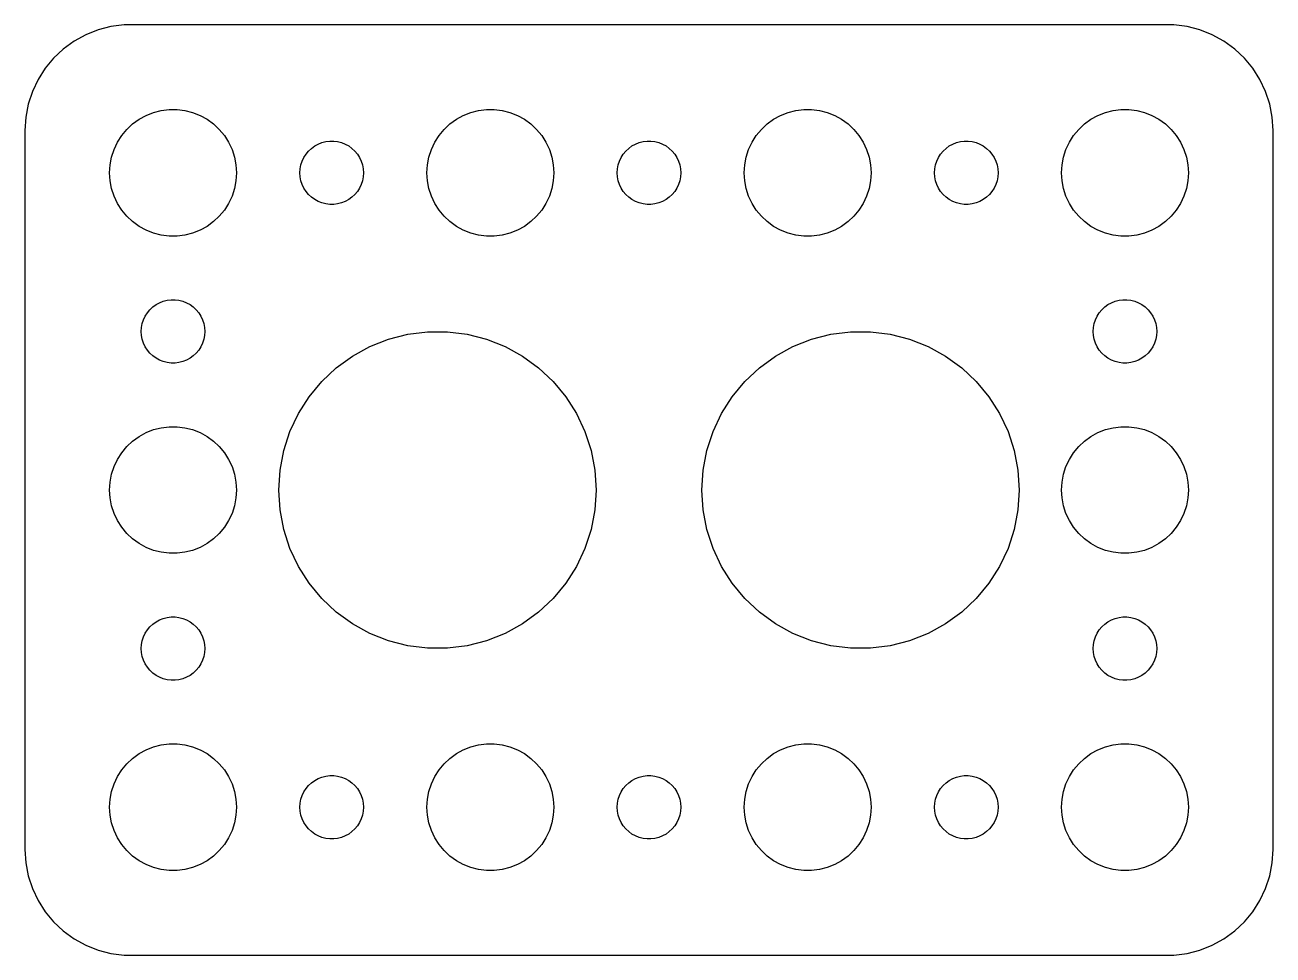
# Model space of a CAD drawing. Header units: metres. Extents: x -29.5 to 29.5, y -22 to 22.
import ezdxf

# ---------------------------------------------------------------- set-up
doc = ezdxf.new("R2010")
doc.units = ezdxf.units.M

msp = doc.modelspace()

# ---------------------------------------------------------------- linework, layer by layer
for p, q in [((-25.4369, 21.9114), (-26.0451, 21.7553)), ((-24.8139, 21.9901), (-25.4369, 21.9114)), ((24.8139, 21.9901), (-24.8139, 21.9901)), ((25.4369, 21.9114), (24.8139, 21.9901)), ((26.0451, 21.7553), (25.4369, 21.9114)), ((-26.6289, 21.5241), (-27.1791, 21.2216)), ((-26.0451, 21.7553), (-26.6289, 21.5241)), ((26.6289, 21.5241), (26.0451, 21.7553)), ((27.1791, 21.2216), (26.6289, 21.5241)), ((-27.6871, 20.8526), (-28.1448, 20.4227)), ((-27.1791, 21.2216), (-27.6871, 20.8526)), ((27.6871, 20.8526), (27.1791, 21.2216)), ((28.1448, 20.4227), (27.6871, 20.8526)), ((-28.1448, 20.4227), (-28.5451, 19.9389)), ((28.5451, 19.9389), (28.1448, 20.4227)), ((-28.5451, 19.9389), (-28.8815, 19.4088)), ((28.8815, 19.4088), (28.5451, 19.9389)), ((-28.8815, 19.4088), (-29.1489, 18.8406)), ((29.1489, 18.8406), (28.8815, 19.4088)), ((-29.1489, 18.8406), (-29.3429, 18.2434)), ((29.3429, 18.2434), (29.1489, 18.8406)), ((-29.3429, 18.2434), (-29.4606, 17.6267)), ((-24.1075, 17.533), (-23.7773, 17.7145)), ((-23.7773, 17.7145), (-23.427, 17.8532)), ((-23.427, 17.8532), (-23.0621, 17.9469)), ((-23.0621, 17.9469), (-22.6884, 17.9941)), ((-22.6884, 17.9941), (-22.3116, 17.9941)), ((-22.3116, 17.9941), (-21.9379, 17.9469)), ((-21.9379, 17.9469), (-21.5729, 17.8532)), ((-21.5729, 17.8532), (-21.2227, 17.7145)), ((-21.2227, 17.7145), (-20.8925, 17.533)), ((-9.10747, 17.533), (-8.77733, 17.7145)), ((-8.77733, 17.7145), (-8.42705, 17.8532)), ((-8.42705, 17.8532), (-8.06213, 17.9469)), ((-8.06213, 17.9469), (-7.68837, 17.9941)), ((-7.68837, 17.9941), (-7.31161, 17.9941)), ((-7.31161, 17.9941), (-6.93785, 17.9469)), ((-6.93785, 17.9469), (-6.57294, 17.8532)), ((-6.57294, 17.8532), (-6.22266, 17.7145)), ((-6.22266, 17.7145), (-5.89252, 17.533)), ((5.89252, 17.533), (6.22266, 17.7145)), ((6.22266, 17.7145), (6.57294, 17.8532)), ((6.57294, 17.8532), (6.93785, 17.9469)), ((6.93785, 17.9469), (7.31161, 17.9941)), ((7.31161, 17.9941), (7.68837, 17.9941)), ((7.68837, 17.9941), (8.06213, 17.9469)), ((8.06213, 17.9469), (8.42705, 17.8532)), ((8.42705, 17.8532), (8.77733, 17.7145)), ((8.77733, 17.7145), (9.10747, 17.533)), ((20.8925, 17.533), (21.2227, 17.7145)), ((21.2227, 17.7145), (21.5729, 17.8532)), ((21.5729, 17.8532), (21.9379, 17.9469)), ((21.9379, 17.9469), (22.3116, 17.9941)), ((22.3116, 17.9941), (22.6884, 17.9941)), ((22.6884, 17.9941), (23.0621, 17.9469)), ((23.0621, 17.9469), (23.427, 17.8532)), ((23.427, 17.8532), (23.7773, 17.7145)), ((23.7773, 17.7145), (24.1075, 17.533)), ((29.4606, 17.6267), (29.3429, 18.2434)), ((-29.4606, 17.6267), (-29.5, 17)), ((-24.6869, 17.0536), (-24.4123, 17.3115)), ((-24.4123, 17.3115), (-24.1075, 17.533)), ((-20.8925, 17.533), (-20.5877, 17.3115)), ((-20.5877, 17.3115), (-20.3131, 17.0536)), ((-9.6869, 17.0536), (-9.41226, 17.3115)), ((-9.41226, 17.3115), (-9.10747, 17.533)), ((-5.89252, 17.533), (-5.58772, 17.3115)), ((-5.58772, 17.3115), (-5.31308, 17.0536)), ((5.31308, 17.0536), (5.58772, 17.3115)), ((5.58772, 17.3115), (5.89252, 17.533)), ((9.10747, 17.533), (9.41226, 17.3115)), ((9.41226, 17.3115), (9.6869, 17.0536)), ((20.3131, 17.0536), (20.5877, 17.3115)), ((20.5877, 17.3115), (20.8925, 17.533)), ((24.1075, 17.533), (24.4123, 17.3115)), ((24.4123, 17.3115), (24.6869, 17.0536)), ((29.5, 17), (29.4606, 17.6267)), ((-29.5, 17), (-29.5, -17)), ((-25.1289, 16.4453), (-24.927, 16.7634)), ((-24.927, 16.7634), (-24.6869, 17.0536)), ((-20.3131, 17.0536), (-20.0729, 16.7634)), ((-20.0729, 16.7634), (-19.8711, 16.4453)), ((-10.1289, 16.4453), (-9.92705, 16.7634)), ((-9.92705, 16.7634), (-9.6869, 17.0536)), ((-5.31308, 17.0536), (-5.07294, 16.7634)), ((-5.07294, 16.7634), (-4.87108, 16.4453)), ((4.87108, 16.4453), (5.07294, 16.7634)), ((5.07294, 16.7634), (5.31308, 17.0536)), ((9.6869, 17.0536), (9.92705, 16.7634)), ((9.92705, 16.7634), (10.1289, 16.4453)), ((19.8711, 16.4453), (20.0729, 16.7634)), ((20.0729, 16.7634), (20.3131, 17.0536)), ((24.6869, 17.0536), (24.927, 16.7634)), ((24.927, 16.7634), (25.1289, 16.4453)), ((29.5, -17), (29.5, 17)), ((-25.4057, 15.7461), (-25.2893, 16.1044)), ((-25.2893, 16.1044), (-25.1289, 16.4453)), ((-19.8711, 16.4453), (-19.7107, 16.1044)), ((-19.7107, 16.1044), (-19.5942, 15.7461)), ((-16.2135, 15.8817), (-16.0934, 16.0268)), ((-16.0934, 16.0268), (-15.9561, 16.1558)), ((-15.9561, 16.1558), (-15.8037, 16.2665)), ((-15.8037, 16.2665), (-15.6387, 16.3572)), ((-15.6387, 16.3572), (-15.4635, 16.4266)), ((-15.4635, 16.4266), (-15.2811, 16.4734)), ((-15.2811, 16.4734), (-15.0942, 16.497)), ((-15.0942, 16.497), (-14.9058, 16.497)), ((-14.9058, 16.497), (-14.7189, 16.4734)), ((-14.7189, 16.4734), (-14.5365, 16.4266)), ((-14.5365, 16.4266), (-14.3613, 16.3572)), ((-14.3613, 16.3572), (-14.1963, 16.2665)), ((-14.1963, 16.2665), (-14.0439, 16.1558)), ((-14.0439, 16.1558), (-13.9065, 16.0268)), ((-13.9065, 16.0268), (-13.7865, 15.8817)), ((-10.4057, 15.7461), (-10.2893, 16.1044)), ((-10.2893, 16.1044), (-10.1289, 16.4453)), ((-4.87108, 16.4453), (-4.71066, 16.1044)), ((-4.71066, 16.1044), (-4.59424, 15.7461)), ((-1.21352, 15.8817), (-1.09344, 16.0268)), ((-1.09344, 16.0268), (-0.956131, 16.1558)), ((-0.956131, 16.1558), (-0.803726, 16.2665)), ((-0.803726, 16.2665), (-0.638657, 16.3572)), ((-0.638657, 16.3572), (-0.463516, 16.4266)), ((-0.463516, 16.4266), (-0.281067, 16.4734)), ((-0.281067, 16.4734), (-0.094177, 16.497)), ((-0.094177, 16.497), (0.094177, 16.497)), ((0.094177, 16.497), (0.281067, 16.4734)), ((0.281067, 16.4734), (0.463516, 16.4266)), ((0.463516, 16.4266), (0.638657, 16.3572)), ((0.638657, 16.3572), (0.803726, 16.2665)), ((0.803726, 16.2665), (0.956131, 16.1558)), ((0.956131, 16.1558), (1.09344, 16.0268)), ((1.09344, 16.0268), (1.21352, 15.8817)), ((4.59424, 15.7461), (4.71066, 16.1044)), ((4.71066, 16.1044), (4.87108, 16.4453)), ((10.1289, 16.4453), (10.2893, 16.1044)), ((10.2893, 16.1044), (10.4057, 15.7461)), ((13.7865, 15.8817), (13.9065, 16.0268)), ((13.9065, 16.0268), (14.0439, 16.1558)), ((14.0439, 16.1558), (14.1963, 16.2665)), ((14.1963, 16.2665), (14.3613, 16.3572)), ((14.3613, 16.3572), (14.5365, 16.4266)), ((14.5365, 16.4266), (14.7189, 16.4734)), ((14.7189, 16.4734), (14.9058, 16.497)), ((14.9058, 16.497), (15.0942, 16.497)), ((15.0942, 16.497), (15.2811, 16.4734)), ((15.2811, 16.4734), (15.4635, 16.4266)), ((15.4635, 16.4266), (15.6387, 16.3572)), ((15.6387, 16.3572), (15.8037, 16.2665)), ((15.8037, 16.2665), (15.9561, 16.1558)), ((15.9561, 16.1558), (16.0934, 16.0268)), ((16.0934, 16.0268), (16.2135, 15.8817)), ((19.5942, 15.7461), (19.7107, 16.1044)), ((19.7107, 16.1044), (19.8711, 16.4453)), ((25.1289, 16.4453), (25.2893, 16.1044)), ((25.2893, 16.1044), (25.4057, 15.7461)), ((-25.5, 15), (-25.4763, 15.376)), ((-25.4763, 15.376), (-25.4057, 15.7461)), ((-19.5942, 15.7461), (-19.5237, 15.376)), ((-19.5237, 15.376), (-19.5, 15)), ((-16.4882, 15.188), (-16.4529, 15.373)), ((-16.4529, 15.373), (-16.3947, 15.5522)), ((-16.3947, 15.5522), (-16.3145, 15.7226)), ((-16.3145, 15.7226), (-16.2135, 15.8817)), ((-13.7865, 15.8817), (-13.6855, 15.7226)), ((-13.6855, 15.7226), (-13.6053, 15.5522)), ((-13.6053, 15.5522), (-13.5471, 15.373)), ((-13.5471, 15.373), (-13.5118, 15.188)), ((-10.5, 15), (-10.4763, 15.376)), ((-10.4763, 15.376), (-10.4057, 15.7461)), ((-4.59424, 15.7461), (-4.52365, 15.376)), ((-4.52365, 15.376), (-4.5, 15)), ((-1.48816, 15.188), (-1.45287, 15.373)), ((-1.45287, 15.373), (-1.39465, 15.5522)), ((-1.39465, 15.5522), (-1.31445, 15.7226)), ((-1.31445, 15.7226), (-1.21352, 15.8817)), ((1.21352, 15.8817), (1.31445, 15.7226)), ((1.31445, 15.7226), (1.39465, 15.5522)), ((1.39465, 15.5522), (1.45287, 15.373)), ((1.45287, 15.373), (1.48816, 15.188)), ((4.5, 15), (4.52365, 15.376)), ((4.52365, 15.376), (4.59424, 15.7461)), ((10.4057, 15.7461), (10.4763, 15.376)), ((10.4763, 15.376), (10.5, 15)), ((13.5118, 15.188), (13.5471, 15.373)), ((13.5471, 15.373), (13.6053, 15.5522)), ((13.6053, 15.5522), (13.6855, 15.7226)), ((13.6855, 15.7226), (13.7865, 15.8817)), ((16.2135, 15.8817), (16.3145, 15.7226)), ((16.3145, 15.7226), (16.3947, 15.5522)), ((16.3947, 15.5522), (16.4529, 15.373)), ((16.4529, 15.373), (16.4882, 15.188)), ((19.5, 15), (19.5237, 15.376)), ((19.5237, 15.376), (19.5942, 15.7461)), ((25.4057, 15.7461), (25.4763, 15.376)), ((25.4763, 15.376), (25.5, 15)), ((-25.4763, 14.624), (-25.5, 15)), ((-19.5, 15), (-19.5237, 14.624)), ((-16.5, 15), (-16.4882, 15.188)), ((-16.4882, 14.812), (-16.5, 15)), ((-16.4529, 14.627), (-16.4882, 14.812)), ((-13.5118, 14.812), (-13.5471, 14.627)), ((-13.5118, 15.188), (-13.5, 15)), ((-13.5, 15), (-13.5118, 14.812)), ((-10.4763, 14.624), (-10.5, 15)), ((-4.5, 15), (-4.52365, 14.624)), ((-1.5, 15), (-1.48816, 15.188)), ((-1.48816, 14.812), (-1.5, 15)), ((-1.45287, 14.627), (-1.48816, 14.812)), ((1.48816, 14.812), (1.45287, 14.627)), ((1.48816, 15.188), (1.5, 15)), ((1.5, 15), (1.48816, 14.812)), ((4.52365, 14.624), (4.5, 15)), ((10.5, 15), (10.4763, 14.624)), ((13.5, 15), (13.5118, 15.188)), ((13.5118, 14.812), (13.5, 15)), ((13.5471, 14.627), (13.5118, 14.812)), ((16.4882, 14.812), (16.4529, 14.627)), ((16.4882, 15.188), (16.5, 15)), ((16.5, 15), (16.4882, 14.812)), ((19.5237, 14.624), (19.5, 15)), ((25.5, 15), (25.4763, 14.624)), ((-25.4057, 14.2539), (-25.4763, 14.624)), ((-25.2893, 13.8956), (-25.4057, 14.2539)), ((-19.5942, 14.2539), (-19.7107, 13.8956)), ((-19.5237, 14.624), (-19.5942, 14.2539)), ((-16.3947, 14.4478), (-16.4529, 14.627)), ((-16.3145, 14.2774), (-16.3947, 14.4478)), ((-16.2135, 14.1183), (-16.3145, 14.2774)), ((-13.6855, 14.2774), (-13.7865, 14.1183)), ((-13.6053, 14.4478), (-13.6855, 14.2774)), ((-13.5471, 14.627), (-13.6053, 14.4478)), ((-10.4057, 14.2539), (-10.4763, 14.624)), ((-10.2893, 13.8956), (-10.4057, 14.2539)), ((-4.59424, 14.2539), (-4.71066, 13.8956)), ((-4.52365, 14.624), (-4.59424, 14.2539)), ((-1.39465, 14.4478), (-1.45287, 14.627)), ((-1.31445, 14.2774), (-1.39465, 14.4478)), ((-1.21352, 14.1183), (-1.31445, 14.2774)), ((1.31445, 14.2774), (1.21352, 14.1183)), ((1.39465, 14.4478), (1.31445, 14.2774)), ((1.45287, 14.627), (1.39465, 14.4478)), ((4.59424, 14.2539), (4.52365, 14.624)), ((4.71066, 13.8956), (4.59424, 14.2539)), ((10.4057, 14.2539), (10.2893, 13.8956)), ((10.4763, 14.624), (10.4057, 14.2539)), ((13.6053, 14.4478), (13.5471, 14.627)), ((13.6855, 14.2774), (13.6053, 14.4478)), ((13.7865, 14.1183), (13.6855, 14.2774)), ((16.3145, 14.2774), (16.2135, 14.1183)), ((16.3947, 14.4478), (16.3145, 14.2774)), ((16.4529, 14.627), (16.3947, 14.4478)), ((19.5942, 14.2539), (19.5237, 14.624)), ((19.7107, 13.8956), (19.5942, 14.2539)), ((25.4057, 14.2539), (25.2893, 13.8956)), ((25.4763, 14.624), (25.4057, 14.2539)), ((-25.1289, 13.5547), (-25.2893, 13.8956)), ((-19.7107, 13.8956), (-19.8711, 13.5547)), ((-16.0934, 13.9732), (-16.2135, 14.1183)), ((-15.9561, 13.8442), (-16.0934, 13.9732)), ((-15.8037, 13.7335), (-15.9561, 13.8442)), ((-15.6387, 13.6427), (-15.8037, 13.7335)), ((-15.4635, 13.5734), (-15.6387, 13.6427)), ((-15.2811, 13.5266), (-15.4635, 13.5734)), ((-14.5365, 13.5734), (-14.7189, 13.5266)), ((-14.3613, 13.6427), (-14.5365, 13.5734)), ((-14.1963, 13.7335), (-14.3613, 13.6427)), ((-14.0439, 13.8442), (-14.1963, 13.7335)), ((-13.9065, 13.9732), (-14.0439, 13.8442)), ((-13.7865, 14.1183), (-13.9065, 13.9732)), ((-10.1289, 13.5547), (-10.2893, 13.8956)), ((-4.71066, 13.8956), (-4.87108, 13.5547)), ((-1.09344, 13.9732), (-1.21352, 14.1183)), ((-0.956131, 13.8442), (-1.09344, 13.9732)), ((-0.803726, 13.7335), (-0.956131, 13.8442)), ((-0.638657, 13.6427), (-0.803726, 13.7335)), ((-0.463516, 13.5734), (-0.638657, 13.6427)), ((-0.281067, 13.5266), (-0.463516, 13.5734)), ((0.463516, 13.5734), (0.281067, 13.5266)), ((0.638657, 13.6427), (0.463516, 13.5734)), ((0.803726, 13.7335), (0.638657, 13.6427)), ((0.956131, 13.8442), (0.803726, 13.7335)), ((1.09344, 13.9732), (0.956131, 13.8442)), ((1.21352, 14.1183), (1.09344, 13.9732)), ((4.87108, 13.5547), (4.71066, 13.8956)), ((10.2893, 13.8956), (10.1289, 13.5547)), ((13.9065, 13.9732), (13.7865, 14.1183)), ((14.0439, 13.8442), (13.9065, 13.9732)), ((14.1963, 13.7335), (14.0439, 13.8442)), ((14.3613, 13.6427), (14.1963, 13.7335)), ((14.5365, 13.5734), (14.3613, 13.6427)), ((14.7189, 13.5266), (14.5365, 13.5734)), ((15.4635, 13.5734), (15.2811, 13.5266)), ((15.6387, 13.6427), (15.4635, 13.5734)), ((15.8037, 13.7335), (15.6387, 13.6427)), ((15.9561, 13.8442), (15.8037, 13.7335)), ((16.0934, 13.9732), (15.9561, 13.8442)), ((16.2135, 14.1183), (16.0934, 13.9732)), ((19.8711, 13.5547), (19.7107, 13.8956)), ((25.2893, 13.8956), (25.1289, 13.5547)), ((-24.927, 13.2366), (-25.1289, 13.5547)), ((-24.6869, 12.9464), (-24.927, 13.2366)), ((-20.0729, 13.2366), (-20.3131, 12.9464)), ((-19.8711, 13.5547), (-20.0729, 13.2366)), ((-15.0942, 13.5029), (-15.2811, 13.5266)), ((-14.9058, 13.5029), (-15.0942, 13.5029)), ((-14.7189, 13.5266), (-14.9058, 13.5029)), ((-9.92705, 13.2366), (-10.1289, 13.5547)), ((-9.6869, 12.9464), (-9.92705, 13.2366)), ((-5.07294, 13.2366), (-5.31308, 12.9464)), ((-4.87108, 13.5547), (-5.07294, 13.2366)), ((-0.094177, 13.5029), (-0.281067, 13.5266)), ((0.094177, 13.5029), (-0.094177, 13.5029)), ((0.281067, 13.5266), (0.094177, 13.5029)), ((5.07294, 13.2366), (4.87108, 13.5547)), ((5.31308, 12.9464), (5.07294, 13.2366)), ((9.92705, 13.2366), (9.6869, 12.9464)), ((10.1289, 13.5547), (9.92705, 13.2366)), ((14.9058, 13.5029), (14.7189, 13.5266)), ((15.0942, 13.5029), (14.9058, 13.5029)), ((15.2811, 13.5266), (15.0942, 13.5029)), ((20.0729, 13.2366), (19.8711, 13.5547)), ((20.3131, 12.9464), (20.0729, 13.2366)), ((24.927, 13.2366), (24.6869, 12.9464)), ((25.1289, 13.5547), (24.927, 13.2366)), ((-24.4123, 12.6884), (-24.6869, 12.9464)), ((-24.1075, 12.467), (-24.4123, 12.6884)), ((-23.7773, 12.2855), (-24.1075, 12.467)), ((-20.8925, 12.467), (-21.2227, 12.2855)), ((-20.5877, 12.6884), (-20.8925, 12.467)), ((-20.3131, 12.9464), (-20.5877, 12.6884)), ((-9.41226, 12.6884), (-9.6869, 12.9464)), ((-9.10747, 12.467), (-9.41226, 12.6884)), ((-8.77733, 12.2855), (-9.10747, 12.467)), ((-5.89252, 12.467), (-6.22266, 12.2855)), ((-5.58772, 12.6884), (-5.89252, 12.467)), ((-5.31308, 12.9464), (-5.58772, 12.6884)), ((5.58772, 12.6884), (5.31308, 12.9464)), ((5.89252, 12.467), (5.58772, 12.6884)), ((6.22266, 12.2855), (5.89252, 12.467)), ((9.10747, 12.467), (8.77733, 12.2855)), ((9.41226, 12.6884), (9.10747, 12.467)), ((9.6869, 12.9464), (9.41226, 12.6884)), ((20.5877, 12.6884), (20.3131, 12.9464)), ((20.8925, 12.467), (20.5877, 12.6884)), ((21.2227, 12.2855), (20.8925, 12.467)), ((24.1075, 12.467), (23.7773, 12.2855)), ((24.4123, 12.6884), (24.1075, 12.467)), ((24.6869, 12.9464), (24.4123, 12.6884)), ((-23.427, 12.1468), (-23.7773, 12.2855)), ((-23.0621, 12.0531), (-23.427, 12.1468)), ((-22.6884, 12.0059), (-23.0621, 12.0531)), ((-22.3116, 12.0059), (-22.6884, 12.0059)), ((-21.9379, 12.0531), (-22.3116, 12.0059)), ((-21.5729, 12.1468), (-21.9379, 12.0531)), ((-21.2227, 12.2855), (-21.5729, 12.1468)), ((-8.42705, 12.1468), (-8.77733, 12.2855)), ((-8.06213, 12.0531), (-8.42705, 12.1468)), ((-7.68837, 12.0059), (-8.06213, 12.0531)), ((-7.31161, 12.0059), (-7.68837, 12.0059)), ((-6.93785, 12.0531), (-7.31161, 12.0059)), ((-6.57294, 12.1468), (-6.93785, 12.0531)), ((-6.22266, 12.2855), (-6.57294, 12.1468)), ((6.57294, 12.1468), (6.22266, 12.2855)), ((6.93785, 12.0531), (6.57294, 12.1468)), ((7.31161, 12.0059), (6.93785, 12.0531)), ((7.68837, 12.0059), (7.31161, 12.0059)), ((8.06213, 12.0531), (7.68837, 12.0059)), ((8.42705, 12.1468), (8.06213, 12.0531)), ((8.77733, 12.2855), (8.42705, 12.1468)), ((21.5729, 12.1468), (21.2227, 12.2855)), ((21.9379, 12.0531), (21.5729, 12.1468)), ((22.3116, 12.0059), (21.9379, 12.0531)), ((22.6884, 12.0059), (22.3116, 12.0059)), ((23.0621, 12.0531), (22.6884, 12.0059)), ((23.427, 12.1468), (23.0621, 12.0531)), ((23.7773, 12.2855), (23.427, 12.1468)), ((-23.3037, 8.76648), (-23.1387, 8.85724)), ((-23.1387, 8.85724), (-22.9635, 8.92657)), ((-22.9635, 8.92657), (-22.7811, 8.97342)), ((-22.7811, 8.97342), (-22.5942, 8.99704)), ((-22.5942, 8.99704), (-22.4058, 8.99704)), ((-22.4058, 8.99704), (-22.2189, 8.97342)), ((-22.2189, 8.97342), (-22.0365, 8.92657)), ((-22.0365, 8.92657), (-21.8613, 8.85724)), ((-21.8613, 8.85724), (-21.6963, 8.76648)), ((21.6963, 8.76648), (21.8613, 8.85724)), ((21.8613, 8.85724), (22.0365, 8.92657)), ((22.0365, 8.92657), (22.2189, 8.97342)), ((22.2189, 8.97342), (22.4058, 8.99704)), ((22.4058, 8.99704), (22.5942, 8.99704)), ((22.5942, 8.99704), (22.7811, 8.97342)), ((22.7811, 8.97342), (22.9635, 8.92657)), ((22.9635, 8.92657), (23.1387, 8.85724)), ((23.1387, 8.85724), (23.3037, 8.76648)), ((-23.8145, 8.22263), (-23.7135, 8.38167)), ((-23.7135, 8.38167), (-23.5934, 8.52681)), ((-23.5934, 8.52681), (-23.4561, 8.65576)), ((-23.4561, 8.65576), (-23.3037, 8.76648)), ((-21.6963, 8.76648), (-21.5439, 8.65576)), ((-21.5439, 8.65576), (-21.4065, 8.52681)), ((-21.4065, 8.52681), (-21.2865, 8.38167)), ((-21.2865, 8.38167), (-21.1855, 8.22263)), ((21.1855, 8.22263), (21.2865, 8.38167)), ((21.2865, 8.38167), (21.4065, 8.52681)), ((21.4065, 8.52681), (21.5439, 8.65576)), ((21.5439, 8.65576), (21.6963, 8.76648)), ((23.3037, 8.76648), (23.4561, 8.65576)), ((23.4561, 8.65576), (23.5934, 8.52681)), ((23.5934, 8.52681), (23.7135, 8.38167)), ((23.7135, 8.38167), (23.8145, 8.22263)), ((-24, 7.5), (-23.9882, 7.68799)), ((-23.9882, 7.68799), (-23.9529, 7.87303)), ((-23.9529, 7.87303), (-23.8947, 8.05219)), ((-23.8947, 8.05219), (-23.8145, 8.22263)), ((-21.1855, 8.22263), (-21.1053, 8.05219)), ((-21.1053, 8.05219), (-21.0471, 7.87303)), ((-21.0471, 7.87303), (-21.0118, 7.68799)), ((-21.0118, 7.68799), (-21, 7.5)), ((21, 7.5), (21.0118, 7.68799)), ((21.0118, 7.68799), (21.0471, 7.87303)), ((21.0471, 7.87303), (21.1053, 8.05219)), ((21.1053, 8.05219), (21.1855, 8.22263)), ((23.8145, 8.22263), (23.8947, 8.05219)), ((23.8947, 8.05219), (23.9529, 7.87303)), ((23.9529, 7.87303), (23.9882, 7.68799)), ((23.9882, 7.68799), (24, 7.5)), ((-23.9882, 7.312), (-24, 7.5)), ((-23.9529, 7.12695), (-23.9882, 7.312)), ((-23.8947, 6.9478), (-23.9529, 7.12695)), ((-21.0471, 7.12695), (-21.1053, 6.9478)), ((-21.0118, 7.312), (-21.0471, 7.12695)), ((-21, 7.5), (-21.0118, 7.312)), ((-13.1933, 6.78619), (-12.3176, 7.13292)), ((-12.3176, 7.13292), (-11.4053, 7.36714)), ((-11.4053, 7.36714), (-10.4709, 7.4852)), ((-10.4709, 7.4852), (-9.52907, 7.4852)), ((-9.52907, 7.4852), (-8.59464, 7.36714)), ((-8.59464, 7.36714), (-7.68236, 7.13292)), ((-7.68236, 7.13292), (-6.80664, 6.78619)), ((6.80664, 6.78619), (7.68236, 7.13292)), ((7.68236, 7.13292), (8.59464, 7.36714)), ((8.59464, 7.36714), (9.52907, 7.4852)), ((9.52907, 7.4852), (10.4709, 7.4852)), ((10.4709, 7.4852), (11.4053, 7.36714)), ((11.4053, 7.36714), (12.3176, 7.13292)), ((12.3176, 7.13292), (13.1933, 6.78619)), ((21.0118, 7.312), (21, 7.5)), ((21.0471, 7.12695), (21.0118, 7.312)), ((21.1053, 6.9478), (21.0471, 7.12695)), ((23.9529, 7.12695), (23.8947, 6.9478)), ((23.9882, 7.312), (23.9529, 7.12695)), ((24, 7.5), (23.9882, 7.312)), ((-23.8145, 6.77736), (-23.8947, 6.9478)), ((-23.7135, 6.61832), (-23.8145, 6.77736)), ((-23.5934, 6.47318), (-23.7135, 6.61832)), ((-21.2865, 6.61832), (-21.4065, 6.47318)), ((-21.1855, 6.77736), (-21.2865, 6.61832)), ((-21.1053, 6.9478), (-21.1855, 6.77736)), ((-14.0187, 6.33246), (-13.1933, 6.78619)), ((-6.80664, 6.78619), (-5.98129, 6.33246)), ((5.98129, 6.33246), (6.80664, 6.78619)), ((13.1933, 6.78619), (14.0187, 6.33246)), ((21.1855, 6.77736), (21.1053, 6.9478)), ((21.2865, 6.61832), (21.1855, 6.77736)), ((21.4065, 6.47318), (21.2865, 6.61832)), ((23.7135, 6.61832), (23.5934, 6.47318)), ((23.8145, 6.77736), (23.7135, 6.61832)), ((23.8947, 6.9478), (23.8145, 6.77736)), ((-23.4561, 6.34422), (-23.5934, 6.47318)), ((-23.3037, 6.23351), (-23.4561, 6.34422)), ((-23.1387, 6.14275), (-23.3037, 6.23351)), ((-22.9635, 6.07341), (-23.1387, 6.14275)), ((-22.7811, 6.02657), (-22.9635, 6.07341)), ((-22.5942, 6.00294), (-22.7811, 6.02657)), ((-22.4058, 6.00294), (-22.5942, 6.00294)), ((-22.2189, 6.02657), (-22.4058, 6.00294)), ((-22.0365, 6.07341), (-22.2189, 6.02657)), ((-21.8613, 6.14275), (-22.0365, 6.07341)), ((-21.6963, 6.23351), (-21.8613, 6.14275)), ((-21.5439, 6.34422), (-21.6963, 6.23351)), ((-21.4065, 6.47318), (-21.5439, 6.34422)), ((-14.7807, 5.77884), (-14.0187, 6.33246)), ((-5.98129, 6.33246), (-5.21931, 5.77884)), ((5.21931, 5.77884), (5.98129, 6.33246)), ((14.0187, 6.33246), (14.7807, 5.77884)), ((21.5439, 6.34422), (21.4065, 6.47318)), ((21.6963, 6.23351), (21.5439, 6.34422)), ((21.8613, 6.14275), (21.6963, 6.23351)), ((22.0365, 6.07341), (21.8613, 6.14275)), ((22.2189, 6.02657), (22.0365, 6.07341)), ((22.4058, 6.00294), (22.2189, 6.02657)), ((22.5942, 6.00294), (22.4058, 6.00294)), ((22.7811, 6.02657), (22.5942, 6.00294)), ((22.9635, 6.07341), (22.7811, 6.02657)), ((23.1387, 6.14275), (22.9635, 6.07341)), ((23.3037, 6.23351), (23.1387, 6.14275)), ((23.4561, 6.34422), (23.3037, 6.23351)), ((23.5934, 6.47318), (23.4561, 6.34422)), ((-15.4673, 5.13409), (-14.7807, 5.77884)), ((-5.21931, 5.77884), (-4.53273, 5.13409)), ((4.53273, 5.13409), (5.21931, 5.77884)), ((14.7807, 5.77884), (15.4673, 5.13409)), ((-16.0676, 4.40839), (-15.4673, 5.13409)), ((-4.53273, 5.13409), (-3.93236, 4.40839)), ((3.93236, 4.40839), (4.53273, 5.13409)), ((15.4673, 5.13409), (16.0676, 4.40839)), ((-16.5723, 3.61314), (-16.0676, 4.40839)), ((-3.93236, 4.40839), (-3.42769, 3.61314)), ((3.42769, 3.61314), (3.93236, 4.40839)), ((16.0676, 4.40839), (16.5723, 3.61314)), ((-16.9733, 2.76093), (-16.5723, 3.61314)), ((-3.42769, 3.61314), (-3.02667, 2.76093)), ((3.02667, 2.76093), (3.42769, 3.61314)), ((16.5723, 3.61314), (16.9733, 2.76093)), ((-23.0621, 2.94685), (-22.6884, 2.99408)), ((-22.6884, 2.99408), (-22.3116, 2.99408)), ((-22.3116, 2.99408), (-21.9379, 2.94685)), ((21.9379, 2.94685), (22.3116, 2.99408)), ((22.3116, 2.99408), (22.6884, 2.99408)), ((22.6884, 2.99408), (23.0621, 2.94685)), ((-24.4123, 2.31154), (-24.1075, 2.53297)), ((-24.1075, 2.53297), (-23.7773, 2.71448)), ((-23.7773, 2.71448), (-23.427, 2.85316)), ((-23.427, 2.85316), (-23.0621, 2.94685)), ((-21.9379, 2.94685), (-21.5729, 2.85316)), ((-21.5729, 2.85316), (-21.2227, 2.71448)), ((-21.2227, 2.71448), (-20.8925, 2.53297)), ((-20.8925, 2.53297), (-20.5877, 2.31154)), ((-17.2644, 1.86517), (-16.9733, 2.76093)), ((-3.02667, 2.76093), (-2.73563, 1.86517)), ((2.73563, 1.86517), (3.02667, 2.76093)), ((16.9733, 2.76093), (17.2644, 1.86517)), ((20.5877, 2.31154), (20.8925, 2.53297)), ((20.8925, 2.53297), (21.2227, 2.71448)), ((21.2227, 2.71448), (21.5729, 2.85316)), ((21.5729, 2.85316), (21.9379, 2.94685)), ((23.0621, 2.94685), (23.427, 2.85316)), ((23.427, 2.85316), (23.7773, 2.71448)), ((23.7773, 2.71448), (24.1075, 2.53297)), ((24.1075, 2.53297), (24.4123, 2.31154)), ((-24.927, 1.76335), (-24.6869, 2.05363)), ((-24.6869, 2.05363), (-24.4123, 2.31154)), ((-20.5877, 2.31154), (-20.3131, 2.05363)), ((-20.3131, 2.05363), (-20.0729, 1.76335)), ((-17.4409, 0.939987), (-17.2644, 1.86517)), ((-2.73563, 1.86517), (-2.55913, 0.939987)), ((2.55913, 0.939987), (2.73563, 1.86517)), ((17.2644, 1.86517), (17.4409, 0.939987)), ((20.0729, 1.76335), (20.3131, 2.05363)), ((20.3131, 2.05363), (20.5877, 2.31154)), ((24.4123, 2.31154), (24.6869, 2.05363)), ((24.6869, 2.05363), (24.927, 1.76335)), ((-25.2893, 1.10437), (-25.1289, 1.44525)), ((-25.1289, 1.44525), (-24.927, 1.76335)), ((-20.0729, 1.76335), (-19.8711, 1.44525)), ((-19.8711, 1.44525), (-19.7107, 1.10437)), ((19.7107, 1.10437), (19.8711, 1.44525)), ((19.8711, 1.44525), (20.0729, 1.76335)), ((24.927, 1.76335), (25.1289, 1.44525)), ((25.1289, 1.44525), (25.2893, 1.10437)), ((-25.4763, 0.375992), (-25.4057, 0.746063)), ((-25.4057, 0.746063), (-25.2893, 1.10437)), ((-19.7107, 1.10437), (-19.5942, 0.746063)), ((-19.5942, 0.746063), (-19.5237, 0.375992)), ((-17.5, 0), (-17.4409, 0.939987)), ((-2.55913, 0.939987), (-2.5, 0)), ((2.5, 0), (2.55913, 0.939987)), ((17.4409, 0.939987), (17.5, 0)), ((19.5237, 0.375992), (19.5942, 0.746063)), ((19.5942, 0.746063), (19.7107, 1.10437)), ((25.2893, 1.10437), (25.4057, 0.746063)), ((25.4057, 0.746063), (25.4763, 0.375992)), ((-25.5, 0), (-25.4763, 0.375992)), ((-25.4763, -0.375992), (-25.5, 0)), ((-19.5237, 0.375992), (-19.5, 0)), ((-19.5, 0), (-19.5237, -0.375992)), ((-17.4409, -0.939987), (-17.5, 0)), ((-2.5, 0), (-2.55913, -0.939987)), ((2.55913, -0.939987), (2.5, 0)), ((17.5, 0), (17.4409, -0.939987)), ((19.5, 0), (19.5237, 0.375992)), ((19.5237, -0.375992), (19.5, 0)), ((25.4763, 0.375992), (25.5, 0)), ((25.5, 0), (25.4763, -0.375992)), ((-25.4057, -0.746063), (-25.4763, -0.375992)), ((-19.5237, -0.375992), (-19.5942, -0.746063)), ((19.5942, -0.746063), (19.5237, -0.375992)), ((25.4763, -0.375992), (25.4057, -0.746063)), ((-25.2893, -1.10437), (-25.4057, -0.746063)), ((-25.1289, -1.44525), (-25.2893, -1.10437)), ((-19.7107, -1.10437), (-19.8711, -1.44525)), ((-19.5942, -0.746063), (-19.7107, -1.10437)), ((-17.2644, -1.86517), (-17.4409, -0.939987)), ((-2.55913, -0.939987), (-2.73563, -1.86517)), ((2.73563, -1.86517), (2.55913, -0.939987)), ((17.4409, -0.939987), (17.2644, -1.86517)), ((19.7107, -1.10437), (19.5942, -0.746063)), ((19.8711, -1.44525), (19.7107, -1.10437)), ((25.2893, -1.10437), (25.1289, -1.44525)), ((25.4057, -0.746063), (25.2893, -1.10437)), ((-24.927, -1.76335), (-25.1289, -1.44525)), ((-24.6869, -2.05363), (-24.927, -1.76335)), ((-20.0729, -1.76335), (-20.3131, -2.05363)), ((-19.8711, -1.44525), (-20.0729, -1.76335)), ((20.0729, -1.76335), (19.8711, -1.44525)), ((20.3131, -2.05363), (20.0729, -1.76335)), ((24.927, -1.76335), (24.6869, -2.05363)), ((25.1289, -1.44525), (24.927, -1.76335)), ((-24.4123, -2.31154), (-24.6869, -2.05363)), ((-24.1075, -2.53297), (-24.4123, -2.31154)), ((-20.5877, -2.31154), (-20.8925, -2.53297)), ((-20.3131, -2.05363), (-20.5877, -2.31154)), ((-16.9733, -2.76093), (-17.2644, -1.86517)), ((-2.73563, -1.86517), (-3.02667, -2.76093)), ((3.02667, -2.76093), (2.73563, -1.86517)), ((17.2644, -1.86517), (16.9733, -2.76093)), ((20.5877, -2.31154), (20.3131, -2.05363)), ((20.8925, -2.53297), (20.5877, -2.31154)), ((24.4123, -2.31154), (24.1075, -2.53297)), ((24.6869, -2.05363), (24.4123, -2.31154)), ((-23.7773, -2.71448), (-24.1075, -2.53297)), ((-23.427, -2.85316), (-23.7773, -2.71448)), ((-23.0621, -2.94685), (-23.427, -2.85316)), ((-22.6884, -2.99408), (-23.0621, -2.94685)), ((-21.9379, -2.94685), (-22.3116, -2.99408)), ((-21.5729, -2.85316), (-21.9379, -2.94685)), ((-21.2227, -2.71448), (-21.5729, -2.85316)), ((-20.8925, -2.53297), (-21.2227, -2.71448)), ((-16.5723, -3.61314), (-16.9733, -2.76093)), ((-3.02667, -2.76093), (-3.42769, -3.61314)), ((3.42769, -3.61314), (3.02667, -2.76093)), ((16.9733, -2.76093), (16.5723, -3.61314)), ((21.2227, -2.71448), (20.8925, -2.53297)), ((21.5729, -2.85316), (21.2227, -2.71448)), ((21.9379, -2.94685), (21.5729, -2.85316)), ((22.3116, -2.99408), (21.9379, -2.94685)), ((23.0621, -2.94685), (22.6884, -2.99408)), ((23.427, -2.85316), (23.0621, -2.94685)), ((23.7773, -2.71448), (23.427, -2.85316)), ((24.1075, -2.53297), (23.7773, -2.71448)), ((-22.3116, -2.99408), (-22.6884, -2.99408)), ((22.6884, -2.99408), (22.3116, -2.99408)), ((-16.0676, -4.40839), (-16.5723, -3.61314)), ((-3.42769, -3.61314), (-3.93236, -4.40839)), ((3.93236, -4.40839), (3.42769, -3.61314)), ((16.5723, -3.61314), (16.0676, -4.40839)), ((-15.4673, -5.13409), (-16.0676, -4.40839)), ((-3.93236, -4.40839), (-4.53273, -5.13409)), ((4.53273, -5.13409), (3.93236, -4.40839)), ((16.0676, -4.40839), (15.4673, -5.13409)), ((-14.7807, -5.77884), (-15.4673, -5.13409)), ((-4.53273, -5.13409), (-5.21931, -5.77884)), ((5.21931, -5.77884), (4.53273, -5.13409)), ((15.4673, -5.13409), (14.7807, -5.77884)), ((-14.0187, -6.33246), (-14.7807, -5.77884)), ((-5.21931, -5.77884), (-5.98129, -6.33246)), ((5.98129, -6.33246), (5.21931, -5.77884)), ((14.7807, -5.77884), (14.0187, -6.33246)), ((-23.7135, -6.61832), (-23.5934, -6.47318)), ((-23.5934, -6.47318), (-23.4561, -6.34422)), ((-23.4561, -6.34422), (-23.3037, -6.23351)), ((-23.3037, -6.23351), (-23.1387, -6.14275)), ((-23.1387, -6.14275), (-22.9635, -6.07341)), ((-22.9635, -6.07341), (-22.7811, -6.02657)), ((-22.7811, -6.02657), (-22.5942, -6.00294)), ((-22.5942, -6.00294), (-22.4058, -6.00294)), ((-22.4058, -6.00294), (-22.2189, -6.02657)), ((-22.2189, -6.02657), (-22.0365, -6.07341)), ((-22.0365, -6.07341), (-21.8613, -6.14275)), ((-21.8613, -6.14275), (-21.6963, -6.23351)), ((-21.6963, -6.23351), (-21.5439, -6.34422)), ((-21.5439, -6.34422), (-21.4065, -6.47318)), ((-21.4065, -6.47318), (-21.2865, -6.61832)), ((-13.1933, -6.78619), (-14.0187, -6.33246)), ((-5.98129, -6.33246), (-6.80664, -6.78619)), ((6.80664, -6.78619), (5.98129, -6.33246)), ((14.0187, -6.33246), (13.1933, -6.78619)), ((21.2865, -6.61832), (21.4065, -6.47318)), ((21.4065, -6.47318), (21.5439, -6.34422)), ((21.5439, -6.34422), (21.6963, -6.23351)), ((21.6963, -6.23351), (21.8613, -6.14275)), ((21.8613, -6.14275), (22.0365, -6.07341)), ((22.0365, -6.07341), (22.2189, -6.02657)), ((22.2189, -6.02657), (22.4058, -6.00294)), ((22.4058, -6.00294), (22.5942, -6.00294)), ((22.5942, -6.00294), (22.7811, -6.02657)), ((22.7811, -6.02657), (22.9635, -6.07341)), ((22.9635, -6.07341), (23.1387, -6.14275)), ((23.1387, -6.14275), (23.3037, -6.23351)), ((23.3037, -6.23351), (23.4561, -6.34422)), ((23.4561, -6.34422), (23.5934, -6.47318)), ((23.5934, -6.47318), (23.7135, -6.61832)), ((-23.9529, -7.12695), (-23.8947, -6.9478)), ((-23.8947, -6.9478), (-23.8145, -6.77736)), ((-23.8145, -6.77736), (-23.7135, -6.61832)), ((-21.2865, -6.61832), (-21.1855, -6.77736)), ((-21.1855, -6.77736), (-21.1053, -6.9478)), ((-21.1053, -6.9478), (-21.0471, -7.12695)), ((-12.3176, -7.13292), (-13.1933, -6.78619)), ((-6.80664, -6.78619), (-7.68236, -7.13292)), ((7.68236, -7.13292), (6.80664, -6.78619)), ((13.1933, -6.78619), (12.3176, -7.13292)), ((21.0471, -7.12695), (21.1053, -6.9478)), ((21.1053, -6.9478), (21.1855, -6.77736)), ((21.1855, -6.77736), (21.2865, -6.61832)), ((23.7135, -6.61832), (23.8145, -6.77736)), ((23.8145, -6.77736), (23.8947, -6.9478)), ((23.8947, -6.9478), (23.9529, -7.12695)), ((-24, -7.5), (-23.9882, -7.312)), ((-23.9882, -7.68799), (-24, -7.5)), ((-23.9882, -7.312), (-23.9529, -7.12695)), ((-21.0471, -7.12695), (-21.0118, -7.312)), ((-21.0118, -7.312), (-21, -7.5)), ((-21, -7.5), (-21.0118, -7.68799)), ((-11.4053, -7.36714), (-12.3176, -7.13292)), ((-10.4709, -7.4852), (-11.4053, -7.36714)), ((-9.52907, -7.4852), (-10.4709, -7.4852)), ((-8.59464, -7.36714), (-9.52907, -7.4852)), ((-7.68236, -7.13292), (-8.59464, -7.36714)), ((8.59464, -7.36714), (7.68236, -7.13292)), ((9.52907, -7.4852), (8.59464, -7.36714)), ((10.4709, -7.4852), (9.52907, -7.4852)), ((11.4053, -7.36714), (10.4709, -7.4852)), ((12.3176, -7.13292), (11.4053, -7.36714)), ((21, -7.5), (21.0118, -7.312)), ((21.0118, -7.68799), (21, -7.5)), ((21.0118, -7.312), (21.0471, -7.12695)), ((23.9529, -7.12695), (23.9882, -7.312)), ((23.9882, -7.312), (24, -7.5)), ((24, -7.5), (23.9882, -7.68799)), ((-23.9529, -7.87303), (-23.9882, -7.68799)), ((-23.8947, -8.05219), (-23.9529, -7.87303)), ((-23.8145, -8.22263), (-23.8947, -8.05219)), ((-23.7135, -8.38167), (-23.8145, -8.22263)), ((-21.1855, -8.22263), (-21.2865, -8.38167)), ((-21.1053, -8.05219), (-21.1855, -8.22263)), ((-21.0471, -7.87303), (-21.1053, -8.05219)), ((-21.0118, -7.68799), (-21.0471, -7.87303)), ((21.0471, -7.87303), (21.0118, -7.68799)), ((21.1053, -8.05219), (21.0471, -7.87303)), ((21.1855, -8.22263), (21.1053, -8.05219)), ((21.2865, -8.38167), (21.1855, -8.22263)), ((23.8145, -8.22263), (23.7135, -8.38167)), ((23.8947, -8.05219), (23.8145, -8.22263)), ((23.9529, -7.87303), (23.8947, -8.05219)), ((23.9882, -7.68799), (23.9529, -7.87303)), ((-23.5934, -8.52681), (-23.7135, -8.38167)), ((-23.4561, -8.65576), (-23.5934, -8.52681)), ((-23.3037, -8.76648), (-23.4561, -8.65576)), ((-23.1387, -8.85724), (-23.3037, -8.76648)), ((-21.6963, -8.76648), (-21.8613, -8.85724)), ((-21.5439, -8.65576), (-21.6963, -8.76648)), ((-21.4065, -8.52681), (-21.5439, -8.65576)), ((-21.2865, -8.38167), (-21.4065, -8.52681)), ((21.4065, -8.52681), (21.2865, -8.38167)), ((21.5439, -8.65576), (21.4065, -8.52681)), ((21.6963, -8.76648), (21.5439, -8.65576)), ((21.8613, -8.85724), (21.6963, -8.76648)), ((23.3037, -8.76648), (23.1387, -8.85724)), ((23.4561, -8.65576), (23.3037, -8.76648)), ((23.5934, -8.52681), (23.4561, -8.65576)), ((23.7135, -8.38167), (23.5934, -8.52681)), ((-22.9635, -8.92657), (-23.1387, -8.85724)), ((-22.7811, -8.97342), (-22.9635, -8.92657)), ((-22.5942, -8.99704), (-22.7811, -8.97342)), ((-22.4058, -8.99704), (-22.5942, -8.99704)), ((-22.2189, -8.97342), (-22.4058, -8.99704)), ((-22.0365, -8.92657), (-22.2189, -8.97342)), ((-21.8613, -8.85724), (-22.0365, -8.92657)), ((22.0365, -8.92657), (21.8613, -8.85724)), ((22.2189, -8.97342), (22.0365, -8.92657)), ((22.4058, -8.99704), (22.2189, -8.97342)), ((22.5942, -8.99704), (22.4058, -8.99704)), ((22.7811, -8.97342), (22.5942, -8.99704)), ((22.9635, -8.92657), (22.7811, -8.97342)), ((23.1387, -8.85724), (22.9635, -8.92657)), ((-24.1075, -12.467), (-23.7773, -12.2855)), ((-23.7773, -12.2855), (-23.427, -12.1468)), ((-23.427, -12.1468), (-23.0621, -12.0531)), ((-23.0621, -12.0531), (-22.6884, -12.0059)), ((-22.6884, -12.0059), (-22.3116, -12.0059)), ((-22.3116, -12.0059), (-21.9379, -12.0531)), ((-21.9379, -12.0531), (-21.5729, -12.1468)), ((-21.5729, -12.1468), (-21.2227, -12.2855)), ((-21.2227, -12.2855), (-20.8925, -12.467)), ((-9.10747, -12.467), (-8.77733, -12.2855)), ((-8.77733, -12.2855), (-8.42705, -12.1468)), ((-8.42705, -12.1468), (-8.06213, -12.0531)), ((-8.06213, -12.0531), (-7.68837, -12.0059)), ((-7.68837, -12.0059), (-7.31161, -12.0059)), ((-7.31161, -12.0059), (-6.93785, -12.0531)), ((-6.93785, -12.0531), (-6.57294, -12.1468)), ((-6.57294, -12.1468), (-6.22266, -12.2855)), ((-6.22266, -12.2855), (-5.89252, -12.467)), ((5.89252, -12.467), (6.22266, -12.2855)), ((6.22266, -12.2855), (6.57294, -12.1468)), ((6.57294, -12.1468), (6.93785, -12.0531)), ((6.93785, -12.0531), (7.31161, -12.0059)), ((7.31161, -12.0059), (7.68837, -12.0059)), ((7.68837, -12.0059), (8.06213, -12.0531)), ((8.06213, -12.0531), (8.42705, -12.1468)), ((8.42705, -12.1468), (8.77733, -12.2855)), ((8.77733, -12.2855), (9.10747, -12.467)), ((20.8925, -12.467), (21.2227, -12.2855)), ((21.2227, -12.2855), (21.5729, -12.1468)), ((21.5729, -12.1468), (21.9379, -12.0531)), ((21.9379, -12.0531), (22.3116, -12.0059)), ((22.3116, -12.0059), (22.6884, -12.0059)), ((22.6884, -12.0059), (23.0621, -12.0531)), ((23.0621, -12.0531), (23.427, -12.1468)), ((23.427, -12.1468), (23.7773, -12.2855)), ((23.7773, -12.2855), (24.1075, -12.467)), ((-24.927, -13.2366), (-24.6869, -12.9464)), ((-24.6869, -12.9464), (-24.4123, -12.6884)), ((-24.4123, -12.6884), (-24.1075, -12.467)), ((-20.8925, -12.467), (-20.5877, -12.6884)), ((-20.5877, -12.6884), (-20.3131, -12.9464)), ((-20.3131, -12.9464), (-20.0729, -13.2366)), ((-9.92705, -13.2366), (-9.6869, -12.9464)), ((-9.6869, -12.9464), (-9.41226, -12.6884)), ((-9.41226, -12.6884), (-9.10747, -12.467)), ((-5.89252, -12.467), (-5.58772, -12.6884)), ((-5.58772, -12.6884), (-5.31308, -12.9464)), ((-5.31308, -12.9464), (-5.07294, -13.2366)), ((5.07294, -13.2366), (5.31308, -12.9464)), ((5.31308, -12.9464), (5.58772, -12.6884)), ((5.58772, -12.6884), (5.89252, -12.467)), ((9.10747, -12.467), (9.41226, -12.6884)), ((9.41226, -12.6884), (9.6869, -12.9464)), ((9.6869, -12.9464), (9.92705, -13.2366)), ((20.0729, -13.2366), (20.3131, -12.9464)), ((20.3131, -12.9464), (20.5877, -12.6884)), ((20.5877, -12.6884), (20.8925, -12.467)), ((24.1075, -12.467), (24.4123, -12.6884)), ((24.4123, -12.6884), (24.6869, -12.9464)), ((24.6869, -12.9464), (24.927, -13.2366)), ((-25.2893, -13.8956), (-25.1289, -13.5547)), ((-25.1289, -13.5547), (-24.927, -13.2366)), ((-20.0729, -13.2366), (-19.8711, -13.5547)), ((-19.8711, -13.5547), (-19.7107, -13.8956)), ((-15.4635, -13.5734), (-15.2811, -13.5266)), ((-15.2811, -13.5266), (-15.0942, -13.5029)), ((-15.0942, -13.5029), (-14.9058, -13.5029)), ((-14.9058, -13.5029), (-14.7189, -13.5266)), ((-14.7189, -13.5266), (-14.5365, -13.5734)), ((-10.2893, -13.8956), (-10.1289, -13.5547)), ((-10.1289, -13.5547), (-9.92705, -13.2366)), ((-5.07294, -13.2366), (-4.87108, -13.5547)), ((-4.87108, -13.5547), (-4.71066, -13.8956)), ((-0.463516, -13.5734), (-0.281067, -13.5266)), ((-0.281067, -13.5266), (-0.094177, -13.5029)), ((-0.094177, -13.5029), (0.094177, -13.5029)), ((0.094177, -13.5029), (0.281067, -13.5266)), ((0.281067, -13.5266), (0.463516, -13.5734)), ((4.71066, -13.8956), (4.87108, -13.5547)), ((4.87108, -13.5547), (5.07294, -13.2366)), ((9.92705, -13.2366), (10.1289, -13.5547)), ((10.1289, -13.5547), (10.2893, -13.8956)), ((14.5365, -13.5734), (14.7189, -13.5266)), ((14.7189, -13.5266), (14.9058, -13.5029)), ((14.9058, -13.5029), (15.0942, -13.5029)), ((15.0942, -13.5029), (15.2811, -13.5266)), ((15.2811, -13.5266), (15.4635, -13.5734)), ((19.7107, -13.8956), (19.8711, -13.5547)), ((19.8711, -13.5547), (20.0729, -13.2366)), ((24.927, -13.2366), (25.1289, -13.5547)), ((25.1289, -13.5547), (25.2893, -13.8956)), ((-25.4057, -14.2539), (-25.2893, -13.8956)), ((-19.7107, -13.8956), (-19.5942, -14.2539)), ((-16.3145, -14.2774), (-16.2135, -14.1183)), ((-16.2135, -14.1183), (-16.0934, -13.9732)), ((-16.0934, -13.9732), (-15.9561, -13.8442)), ((-15.9561, -13.8442), (-15.8037, -13.7335)), ((-15.8037, -13.7335), (-15.6387, -13.6427)), ((-15.6387, -13.6427), (-15.4635, -13.5734)), ((-14.5365, -13.5734), (-14.3613, -13.6427)), ((-14.3613, -13.6427), (-14.1963, -13.7335)), ((-14.1963, -13.7335), (-14.0439, -13.8442)), ((-14.0439, -13.8442), (-13.9065, -13.9732)), ((-13.9065, -13.9732), (-13.7865, -14.1183)), ((-13.7865, -14.1183), (-13.6855, -14.2774)), ((-10.4057, -14.2539), (-10.2893, -13.8956)), ((-4.71066, -13.8956), (-4.59424, -14.2539)), ((-1.31445, -14.2774), (-1.21352, -14.1183)), ((-1.21352, -14.1183), (-1.09344, -13.9732)), ((-1.09344, -13.9732), (-0.956131, -13.8442)), ((-0.956131, -13.8442), (-0.803726, -13.7335)), ((-0.803726, -13.7335), (-0.638657, -13.6427)), ((-0.638657, -13.6427), (-0.463516, -13.5734)), ((0.463516, -13.5734), (0.638657, -13.6427)), ((0.638657, -13.6427), (0.803726, -13.7335)), ((0.803726, -13.7335), (0.956131, -13.8442)), ((0.956131, -13.8442), (1.09344, -13.9732)), ((1.09344, -13.9732), (1.21352, -14.1183)), ((1.21352, -14.1183), (1.31445, -14.2774)), ((4.59424, -14.2539), (4.71066, -13.8956)), ((10.2893, -13.8956), (10.4057, -14.2539)), ((13.6855, -14.2774), (13.7865, -14.1183)), ((13.7865, -14.1183), (13.9065, -13.9732)), ((13.9065, -13.9732), (14.0439, -13.8442)), ((14.0439, -13.8442), (14.1963, -13.7335)), ((14.1963, -13.7335), (14.3613, -13.6427)), ((14.3613, -13.6427), (14.5365, -13.5734)), ((15.4635, -13.5734), (15.6387, -13.6427)), ((15.6387, -13.6427), (15.8037, -13.7335)), ((15.8037, -13.7335), (15.9561, -13.8442)), ((15.9561, -13.8442), (16.0934, -13.9732)), ((16.0934, -13.9732), (16.2135, -14.1183)), ((16.2135, -14.1183), (16.3145, -14.2774)), ((19.5942, -14.2539), (19.7107, -13.8956)), ((25.2893, -13.8956), (25.4057, -14.2539)), ((-25.5, -15), (-25.4763, -14.624)), ((-25.4763, -14.624), (-25.4057, -14.2539)), ((-19.5942, -14.2539), (-19.5237, -14.624)), ((-19.5237, -14.624), (-19.5, -15)), ((-16.4882, -14.812), (-16.4529, -14.627)), ((-16.4529, -14.627), (-16.3947, -14.4478)), ((-16.3947, -14.4478), (-16.3145, -14.2774)), ((-13.6855, -14.2774), (-13.6053, -14.4478)), ((-13.6053, -14.4478), (-13.5471, -14.627)), ((-13.5471, -14.627), (-13.5118, -14.812)), ((-10.5, -15), (-10.4763, -14.624)), ((-10.4763, -14.624), (-10.4057, -14.2539)), ((-4.59424, -14.2539), (-4.52365, -14.624)), ((-4.52365, -14.624), (-4.5, -15)), ((-1.48816, -14.812), (-1.45287, -14.627)), ((-1.45287, -14.627), (-1.39465, -14.4478)), ((-1.39465, -14.4478), (-1.31445, -14.2774)), ((1.31445, -14.2774), (1.39465, -14.4478)), ((1.39465, -14.4478), (1.45287, -14.627)), ((1.45287, -14.627), (1.48816, -14.812)), ((4.5, -15), (4.52365, -14.624)), ((4.52365, -14.624), (4.59424, -14.2539)), ((10.4057, -14.2539), (10.4763, -14.624)), ((10.4763, -14.624), (10.5, -15)), ((13.5118, -14.812), (13.5471, -14.627)), ((13.5471, -14.627), (13.6053, -14.4478)), ((13.6053, -14.4478), (13.6855, -14.2774)), ((16.3145, -14.2774), (16.3947, -14.4478)), ((16.3947, -14.4478), (16.4529, -14.627)), ((16.4529, -14.627), (16.4882, -14.812)), ((19.5, -15), (19.5237, -14.624)), ((19.5237, -14.624), (19.5942, -14.2539)), ((25.4057, -14.2539), (25.4763, -14.624)), ((25.4763, -14.624), (25.5, -15)), ((-25.4763, -15.376), (-25.5, -15)), ((-19.5, -15), (-19.5237, -15.376)), ((-16.5, -15), (-16.4882, -14.812)), ((-16.4882, -15.188), (-16.5, -15)), ((-16.4529, -15.373), (-16.4882, -15.188)), ((-13.5118, -15.188), (-13.5471, -15.373)), ((-13.5118, -14.812), (-13.5, -15)), ((-13.5, -15), (-13.5118, -15.188)), ((-10.4763, -15.376), (-10.5, -15)), ((-4.5, -15), (-4.52365, -15.376)), ((-1.5, -15), (-1.48816, -14.812)), ((-1.48816, -15.188), (-1.5, -15)), ((-1.45287, -15.373), (-1.48816, -15.188)), ((1.48816, -15.188), (1.45287, -15.373)), ((1.48816, -14.812), (1.5, -15)), ((1.5, -15), (1.48816, -15.188)), ((4.52365, -15.376), (4.5, -15)), ((10.5, -15), (10.4763, -15.376)), ((13.5, -15), (13.5118, -14.812)), ((13.5118, -15.188), (13.5, -15)), ((13.5471, -15.373), (13.5118, -15.188)), ((16.4882, -15.188), (16.4529, -15.373)), ((16.4882, -14.812), (16.5, -15)), ((16.5, -15), (16.4882, -15.188)), ((19.5237, -15.376), (19.5, -15)), ((25.5, -15), (25.4763, -15.376)), ((-25.4057, -15.7461), (-25.4763, -15.376)), ((-25.2893, -16.1044), (-25.4057, -15.7461)), ((-19.5942, -15.7461), (-19.7107, -16.1044)), ((-19.5237, -15.376), (-19.5942, -15.7461)), ((-16.3947, -15.5522), (-16.4529, -15.373)), ((-16.3145, -15.7226), (-16.3947, -15.5522)), ((-16.2135, -15.8817), (-16.3145, -15.7226)), ((-16.0934, -16.0268), (-16.2135, -15.8817)), ((-13.7865, -15.8817), (-13.9065, -16.0268)), ((-13.6855, -15.7226), (-13.7865, -15.8817)), ((-13.6053, -15.5522), (-13.6855, -15.7226)), ((-13.5471, -15.373), (-13.6053, -15.5522)), ((-10.4057, -15.7461), (-10.4763, -15.376)), ((-10.2893, -16.1044), (-10.4057, -15.7461)), ((-4.59424, -15.7461), (-4.71066, -16.1044)), ((-4.52365, -15.376), (-4.59424, -15.7461)), ((-1.39465, -15.5522), (-1.45287, -15.373)), ((-1.31445, -15.7226), (-1.39465, -15.5522)), ((-1.21352, -15.8817), (-1.31445, -15.7226)), ((-1.09344, -16.0268), (-1.21352, -15.8817)), ((1.21352, -15.8817), (1.09344, -16.0268)), ((1.31445, -15.7226), (1.21352, -15.8817)), ((1.39465, -15.5522), (1.31445, -15.7226)), ((1.45287, -15.373), (1.39465, -15.5522)), ((4.59424, -15.7461), (4.52365, -15.376)), ((4.71066, -16.1044), (4.59424, -15.7461)), ((10.4057, -15.7461), (10.2893, -16.1044)), ((10.4763, -15.376), (10.4057, -15.7461)), ((13.6053, -15.5522), (13.5471, -15.373)), ((13.6855, -15.7226), (13.6053, -15.5522)), ((13.7865, -15.8817), (13.6855, -15.7226)), ((13.9065, -16.0268), (13.7865, -15.8817)), ((16.2135, -15.8817), (16.0934, -16.0268)), ((16.3145, -15.7226), (16.2135, -15.8817)), ((16.3947, -15.5522), (16.3145, -15.7226)), ((16.4529, -15.373), (16.3947, -15.5522)), ((19.5942, -15.7461), (19.5237, -15.376)), ((19.7107, -16.1044), (19.5942, -15.7461)), ((25.4057, -15.7461), (25.2893, -16.1044)), ((25.4763, -15.376), (25.4057, -15.7461)), ((-25.1289, -16.4453), (-25.2893, -16.1044)), ((-24.927, -16.7634), (-25.1289, -16.4453)), ((-19.8711, -16.4453), (-20.0729, -16.7634)), ((-19.7107, -16.1044), (-19.8711, -16.4453)), ((-15.9561, -16.1558), (-16.0934, -16.0268)), ((-15.8037, -16.2665), (-15.9561, -16.1558)), ((-15.6387, -16.3572), (-15.8037, -16.2665)), ((-15.4635, -16.4266), (-15.6387, -16.3572)), ((-15.2811, -16.4734), (-15.4635, -16.4266)), ((-15.0942, -16.497), (-15.2811, -16.4734)), ((-14.9058, -16.497), (-15.0942, -16.497)), ((-14.7189, -16.4734), (-14.9058, -16.497)), ((-14.5365, -16.4266), (-14.7189, -16.4734)), ((-14.3613, -16.3572), (-14.5365, -16.4266)), ((-14.1963, -16.2665), (-14.3613, -16.3572)), ((-14.0439, -16.1558), (-14.1963, -16.2665)), ((-13.9065, -16.0268), (-14.0439, -16.1558)), ((-10.1289, -16.4453), (-10.2893, -16.1044)), ((-9.92705, -16.7634), (-10.1289, -16.4453)), ((-4.87108, -16.4453), (-5.07294, -16.7634)), ((-4.71066, -16.1044), (-4.87108, -16.4453)), ((-0.956131, -16.1558), (-1.09344, -16.0268)), ((-0.803726, -16.2665), (-0.956131, -16.1558)), ((-0.638657, -16.3572), (-0.803726, -16.2665)), ((-0.463516, -16.4266), (-0.638657, -16.3572)), ((-0.281067, -16.4734), (-0.463516, -16.4266)), ((-0.094177, -16.497), (-0.281067, -16.4734)), ((0.094177, -16.497), (-0.094177, -16.497)), ((0.281067, -16.4734), (0.094177, -16.497)), ((0.463516, -16.4266), (0.281067, -16.4734)), ((0.638657, -16.3572), (0.463516, -16.4266)), ((0.803726, -16.2665), (0.638657, -16.3572)), ((0.956131, -16.1558), (0.803726, -16.2665)), ((1.09344, -16.0268), (0.956131, -16.1558)), ((4.87108, -16.4453), (4.71066, -16.1044)), ((5.07294, -16.7634), (4.87108, -16.4453)), ((10.1289, -16.4453), (9.92705, -16.7634)), ((10.2893, -16.1044), (10.1289, -16.4453)), ((14.0439, -16.1558), (13.9065, -16.0268)), ((14.1963, -16.2665), (14.0439, -16.1558)), ((14.3613, -16.3572), (14.1963, -16.2665)), ((14.5365, -16.4266), (14.3613, -16.3572)), ((14.7189, -16.4734), (14.5365, -16.4266)), ((14.9058, -16.497), (14.7189, -16.4734)), ((15.0942, -16.497), (14.9058, -16.497)), ((15.2811, -16.4734), (15.0942, -16.497)), ((15.4635, -16.4266), (15.2811, -16.4734)), ((15.6387, -16.3572), (15.4635, -16.4266)), ((15.8037, -16.2665), (15.6387, -16.3572)), ((15.9561, -16.1558), (15.8037, -16.2665)), ((16.0934, -16.0268), (15.9561, -16.1558)), ((19.8711, -16.4453), (19.7107, -16.1044)), ((20.0729, -16.7634), (19.8711, -16.4453)), ((25.1289, -16.4453), (24.927, -16.7634)), ((25.2893, -16.1044), (25.1289, -16.4453)), ((-29.5, -17), (-29.4606, -17.6267)), ((-24.6869, -17.0536), (-24.927, -16.7634)), ((-24.4123, -17.3115), (-24.6869, -17.0536)), ((-20.3131, -17.0536), (-20.5877, -17.3115)), ((-20.0729, -16.7634), (-20.3131, -17.0536)), ((-9.6869, -17.0536), (-9.92705, -16.7634)), ((-9.41226, -17.3115), (-9.6869, -17.0536)), ((-5.31308, -17.0536), (-5.58772, -17.3115)), ((-5.07294, -16.7634), (-5.31308, -17.0536)), ((5.31308, -17.0536), (5.07294, -16.7634)), ((5.58772, -17.3115), (5.31308, -17.0536)), ((9.6869, -17.0536), (9.41226, -17.3115)), ((9.92705, -16.7634), (9.6869, -17.0536)), ((20.3131, -17.0536), (20.0729, -16.7634)), ((20.5877, -17.3115), (20.3131, -17.0536)), ((24.6869, -17.0536), (24.4123, -17.3115)), ((24.927, -16.7634), (24.6869, -17.0536)), ((29.4606, -17.6267), (29.5, -17)), ((-29.4606, -17.6267), (-29.3429, -18.2434)), ((-24.1075, -17.533), (-24.4123, -17.3115)), ((-23.7773, -17.7145), (-24.1075, -17.533)), ((-20.8925, -17.533), (-21.2227, -17.7145)), ((-20.5877, -17.3115), (-20.8925, -17.533)), ((-9.10747, -17.533), (-9.41226, -17.3115)), ((-8.77733, -17.7145), (-9.10747, -17.533)), ((-5.89252, -17.533), (-6.22266, -17.7145)), ((-5.58772, -17.3115), (-5.89252, -17.533)), ((5.89252, -17.533), (5.58772, -17.3115)), ((6.22266, -17.7145), (5.89252, -17.533)), ((9.10747, -17.533), (8.77733, -17.7145)), ((9.41226, -17.3115), (9.10747, -17.533)), ((20.8925, -17.533), (20.5877, -17.3115)), ((21.2227, -17.7145), (20.8925, -17.533)), ((24.1075, -17.533), (23.7773, -17.7145)), ((24.4123, -17.3115), (24.1075, -17.533)), ((29.3429, -18.2434), (29.4606, -17.6267)), ((-29.3429, -18.2434), (-29.1489, -18.8406)), ((-23.427, -17.8532), (-23.7773, -17.7145)), ((-23.0621, -17.9469), (-23.427, -17.8532)), ((-22.6884, -17.9941), (-23.0621, -17.9469)), ((-22.3116, -17.9941), (-22.6884, -17.9941)), ((-21.9379, -17.9469), (-22.3116, -17.9941)), ((-21.5729, -17.8532), (-21.9379, -17.9469)), ((-21.2227, -17.7145), (-21.5729, -17.8532)), ((-8.42705, -17.8532), (-8.77733, -17.7145)), ((-8.06213, -17.9469), (-8.42705, -17.8532)), ((-7.68837, -17.9941), (-8.06213, -17.9469)), ((-7.31161, -17.9941), (-7.68837, -17.9941)), ((-6.93785, -17.9469), (-7.31161, -17.9941)), ((-6.57294, -17.8532), (-6.93785, -17.9469)), ((-6.22266, -17.7145), (-6.57294, -17.8532)), ((6.57294, -17.8532), (6.22266, -17.7145)), ((6.93785, -17.9469), (6.57294, -17.8532)), ((7.31161, -17.9941), (6.93785, -17.9469)), ((7.68837, -17.9941), (7.31161, -17.9941)), ((8.06213, -17.9469), (7.68837, -17.9941)), ((8.42705, -17.8532), (8.06213, -17.9469)), ((8.77733, -17.7145), (8.42705, -17.8532)), ((21.5729, -17.8532), (21.2227, -17.7145)), ((21.9379, -17.9469), (21.5729, -17.8532)), ((22.3116, -17.9941), (21.9379, -17.9469)), ((22.6884, -17.9941), (22.3116, -17.9941)), ((23.0621, -17.9469), (22.6884, -17.9941)), ((23.427, -17.8532), (23.0621, -17.9469)), ((23.7773, -17.7145), (23.427, -17.8532)), ((29.1489, -18.8406), (29.3429, -18.2434)), ((-29.1489, -18.8406), (-28.8815, -19.4088)), ((28.8815, -19.4088), (29.1489, -18.8406)), ((-28.8815, -19.4088), (-28.5451, -19.9389)), ((28.5451, -19.9389), (28.8815, -19.4088)), ((-28.5451, -19.9389), (-28.1448, -20.4227)), ((28.1448, -20.4227), (28.5451, -19.9389)), ((-28.1448, -20.4227), (-27.6871, -20.8526)), ((27.6871, -20.8526), (28.1448, -20.4227)), ((-27.6871, -20.8526), (-27.1791, -21.2216)), ((-27.1791, -21.2216), (-26.6289, -21.5241)), ((26.6289, -21.5241), (27.1791, -21.2216)), ((27.1791, -21.2216), (27.6871, -20.8526)), ((-26.6289, -21.5241), (-26.0451, -21.7553)), ((-26.0451, -21.7553), (-25.4369, -21.9114)), ((25.4369, -21.9114), (26.0451, -21.7553)), ((26.0451, -21.7553), (26.6289, -21.5241)), ((-25.4369, -21.9114), (-24.8139, -21.9901)), ((-24.8139, -21.9901), (24.8139, -21.9901)), ((24.8139, -21.9901), (25.4369, -21.9114))]:
    msp.add_line(p, q)

doc.saveas('drawing.dxf')
